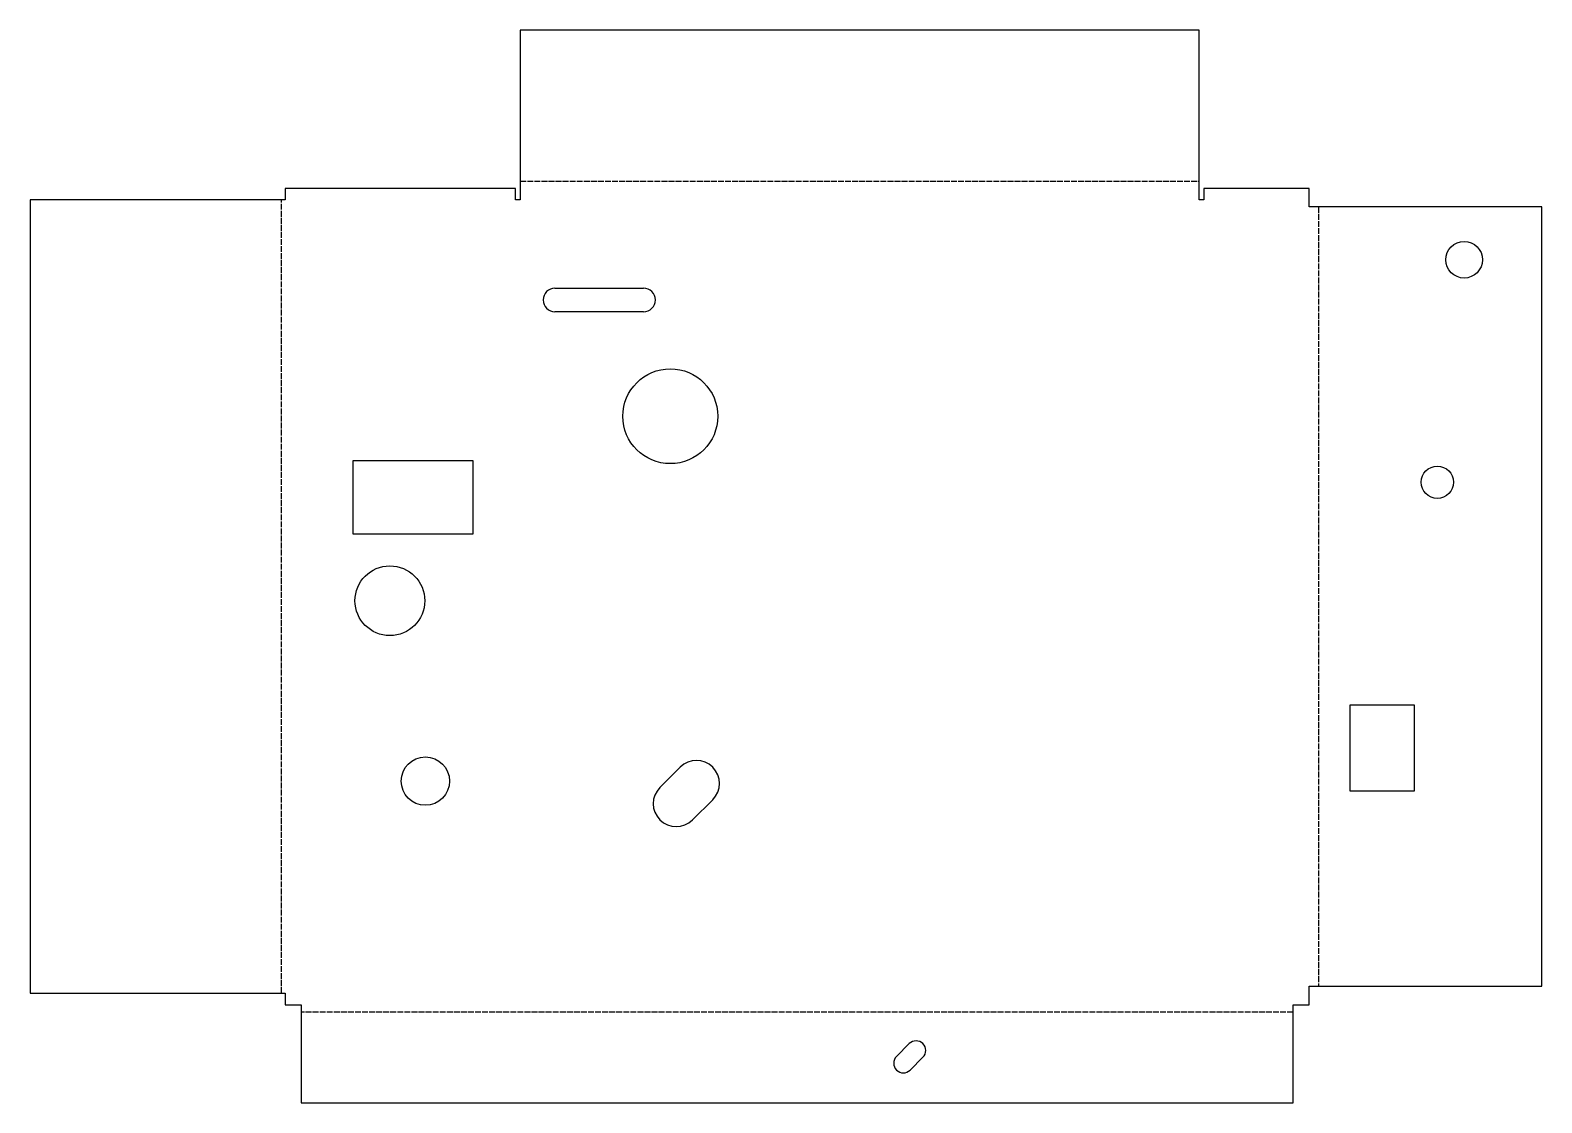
# Model space of a CAD drawing. Header units: millimetres. Extents: x -55 to 271, y -21 to 210.
import ezdxf

# ---------------------------------------------------------------- set-up
doc = ezdxf.new("R2010")
doc.units = ezdxf.units.MM
doc.linetypes.add('DASHED', pattern=[1.524, 1.27, -0.254])
doc.layers.add('BEND', color=7, linetype='Continuous')
doc.layers.add('CUT', color=7, linetype='Continuous')

msp = doc.modelspace()

# ---------------------------------------------------------------- linework, layer by layer
at = {"layer": 'BEND', "color": 4, "linetype": 'DASHED'}
for p, q in [((50.77, 177.83), (197.3, 177.83)), ((-0.79, 2.5), (-0.79, 173.75)), ((223.01, 172.25), (223.01, 4)), ((217.54, -1.57), (3.5, -1.57))]:
    msp.add_line(p, q, dxfattribs=at)
at = {"layer": 'CUT'}
for p, q in [((197.3, 210.4), (50.77, 210.4)), ((50.77, 210.4), (50.77, 173.75)), ((197.3, 173.75), (197.3, 210.4)), ((49.77, 176.25), (0, 176.25)), ((0, 176.25), (0, 173.75)), ((49.77, 173.75), (49.77, 176.25)), ((221.04, 176.25), (198.3, 176.25)), ((198.3, 176.25), (198.3, 173.75)), ((221.04, 172.25), (221.04, 176.25)), ((0, 173.75), (-54.99, 173.75)), ((-54.99, 173.75), (-54.99, 2.5)), ((50.77, 173.75), (49.77, 173.75)), ((198.3, 173.75), (197.3, 173.75)), ((271.22, 172.25), (221.04, 172.25)), ((271.22, 4), (271.22, 172.25)), ((58.25, 154.7), (77.38, 154.7)), ((77.38, 149.62), (58.25, 149.62)), ((14.72, 101.6), (14.72, 117.48)), ((14.72, 117.48), (40.53, 117.48)), ((40.53, 117.48), (40.53, 101.6)), ((40.53, 101.6), (14.72, 101.6)), ((229.84, 64.77), (243.69, 64.77)), ((229.84, 46.08), (229.84, 64.77)), ((243.69, 64.77), (243.69, 46.08)), ((80.91, 46.92), (85.28, 51.29)), ((243.69, 46.08), (229.84, 46.08)), ((92.3, 44.27), (87.93, 39.9)), ((221.04, 0), (221.04, 4)), ((221.04, 4), (271.22, 4)), ((-54.99, 2.5), (0, 2.5)), ((0, 2.5), (0, 0)), ((0, 0), (3.5, 0)), ((3.5, 0), (3.5, -21.17)), ((217.54, -21.17), (217.54, 0)), ((217.54, 0), (221.04, 0)), ((131.97, -11.16), (134.72, -8.4)), ((137.67, -11.34), (134.91, -14.1)), ((3.5, -21.17), (217.54, -21.17))]:
    msp.add_line(p, q, dxfattribs=at)
for centre, radius in [((254.47, 160.84), 3.95), ((83.15, 127.06), 10.24), ((248.68, 112.81), 3.48), ((22.63, 87.23), 7.53), ((30.29, 48.28), 5.22)]:
    msp.add_circle(centre, radius, dxfattribs=at)
for centre, radius, start, end in [((58.25, 152.16), 2.54, 90, -90), ((77.38, 152.16), 2.54, -90, 90), ((88.79, 47.78), 4.96, -45, 135), ((84.42, 43.41), 4.96, 135, -45), ((136.2, -9.87), 2.08, -45, 135), ((133.44, -12.63), 2.08, 135, -45)]:
    msp.add_arc(centre, radius, start, end, dxfattribs=at)

doc.saveas('drawing.dxf')
